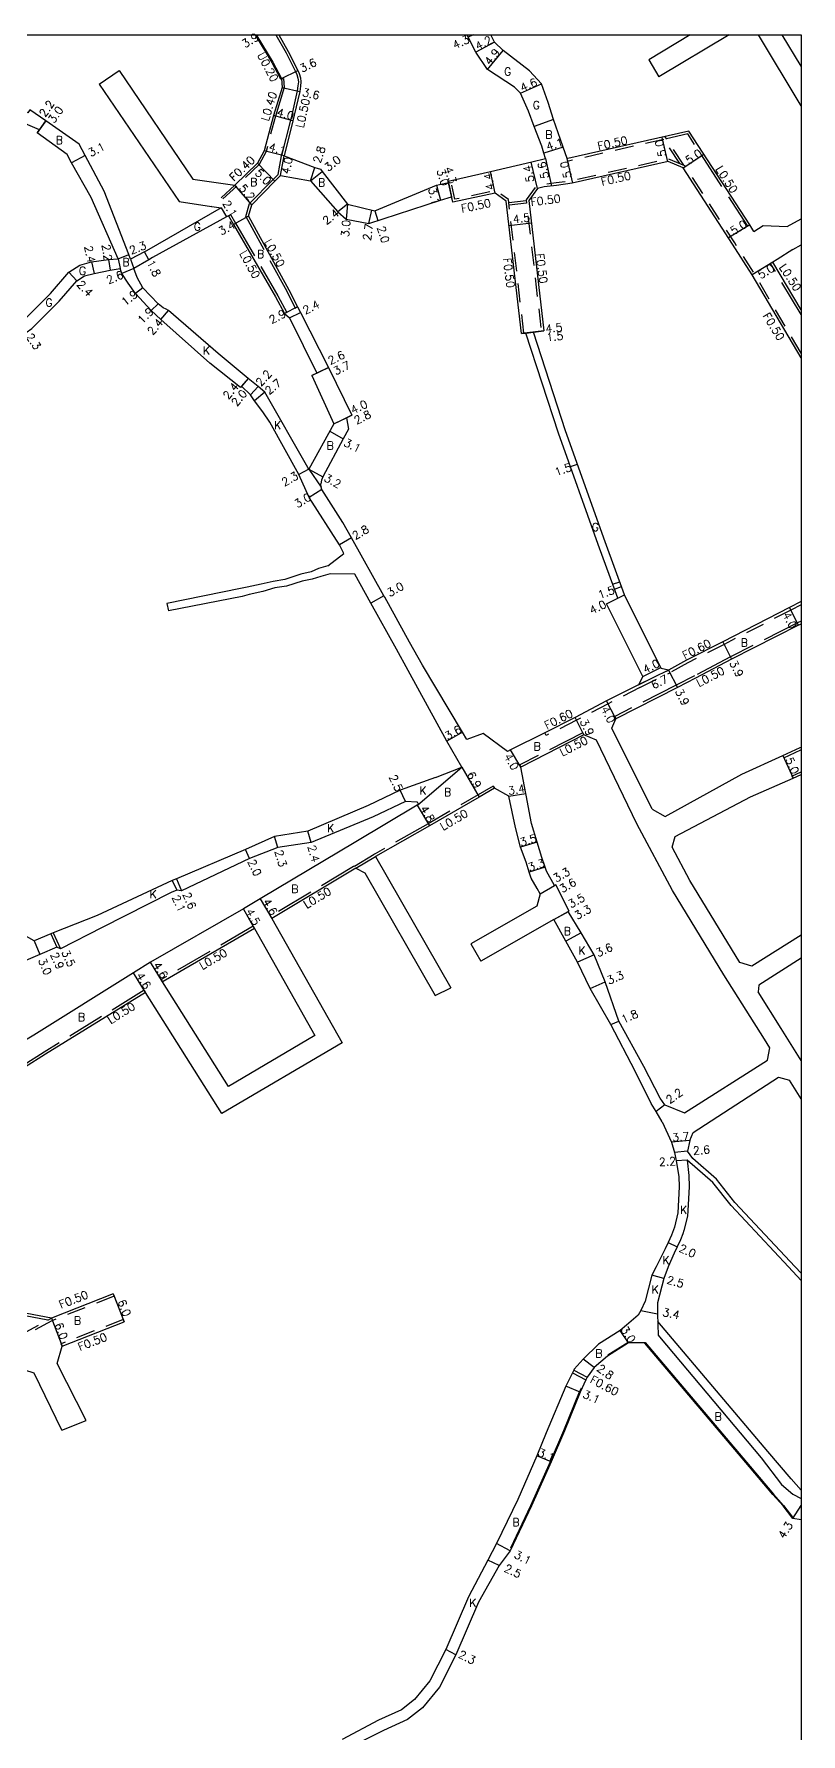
# Model space of a CAD drawing. Header units: metres. Extents: x -4000 to -3200, y -111000 to -110400.
# Drawn here: x -3353.4 to -3200, y -110739.6 to -110399.8 of the extents above; entities that cross this region are included whole.
import ezdxf

# ---------------------------------------------------------------- set-up
doc = ezdxf.new("R2010")
doc.units = ezdxf.units.M
doc.header["$LTSCALE"] = 2.5
doc.linetypes.add('22320', pattern=[2.5, 1.5, -1])
doc.linetypes.add('22330', pattern=[4, 3, -1])
for name, color, linetype in [('2101000', 7, 'Continuous'), ('2101001', 9, 'Continuous'), ('2102000', 4, 'Continuous'), ('2102001', 8, 'Continuous'), ('2231000', 4, 'Continuous'), ('2232000', 120, '22320'), ('2233000', 120, '22330'), ('6132000', 60, '61320'), ('9201100', 215, 'Continuous'), ('9201500', 222, 'Continuous'), ('9202100', 82, 'Continuous'), ('9202200', 82, 'Continuous'), ('9203500', 155, 'Continuous'), ('999', 7, 'Continuous')]:
    doc.layers.add(name, color=color, linetype=linetype)
doc.styles.add('Dm_Anotation', font='txt.shx', dxfattribs={"bigfont": 'pscdm.shx'})
doc.linetypes.add('61320', pattern='A,0,[3,dmdr.shx,S=0.25,R=0,X=0,Y=0],1.5,[3,dmdr.shx,S=0.25,R=0,X=0,Y=0]', length=1.5)

msp = doc.modelspace()

# ---------------------------------------------------------------- linework, layer by layer
at = {"layer": '2101000'}
for points in [[(-3308.92, -110400), (-3308.8, -110400.2), (-3305.63, -110405.44), (-3303.88, -110408.7), (-3303.75, -110410.49), (-3305.47, -110416.14), (-3307.35, -110423.16), (-3308.68, -110425.67), (-3313.21, -110430.02)], [(-3304.43, -110400), (-3302.52, -110403.33), (-3300.65, -110407.1), (-3300.33, -110407.74), (-3300.09, -110408.58), (-3300, -110409.38), (-3300.11, -110410.22), (-3300.24, -110411.29), (-3301.32, -110416.07), (-3301.6, -110417.17), (-3303.38, -110424.2)], [(-3251.84, -110422.27), (-3253.33, -110418.33), (-3254.51, -110415.25), (-3256.07, -110411.66), (-3257.32, -110410.47), (-3262.68, -110406.94), (-3265.01, -110403.45), (-3266.56, -110400.45), (-3266.68, -110400)], [(-3247.54, -110422.43), (-3248.08, -110420.89), (-3249.47, -110416.9), (-3250.56, -110413.53), (-3251.86, -110409.79), (-3254.28, -110407.21), (-3259.58, -110403.13), (-3261.3, -110401.47), (-3262.01, -110400)], [(-3334.09, -110444.8), (-3334.43, -110443.93), (-3339.36, -110431.24), (-3343.14, -110424.11), (-3344.36, -110421.82), (-3350.98, -110417.16), (-3354.23, -110414.97), (-3354.64, -110415.56), (-3357.56, -110414.14), (-3358.96, -110413.54)], [(-3336.57, -110444.76), (-3341.92, -110432.49), (-3345.88, -110425.57), (-3346.75, -110423.93), (-3352.71, -110419.61), (-3352.25, -110418.96), (-3358.36, -110416.41)], [(-3251.06, -110424.74), (-3251.4, -110423.66), (-3251.84, -110422.27)], [(-3246.73, -110424.74), (-3247.54, -110422.43)], [(-3303.38, -110424.2), (-3297.2, -110426.5), (-3296.06, -110426.84), (-3295.73, -110427.3), (-3290.71, -110433.87)], [(-3304.1, -110428.14), (-3305.19, -110429.25), (-3309.83, -110433.96)], [(-3304.1, -110428.14), (-3298.08, -110429.16), (-3292.61, -110435.35), (-3290.95, -110436.86), (-3286.44, -110437.69), (-3272.12, -110433.07)], [(-3290.71, -110433.87), (-3285.24, -110435.2), (-3272.91, -110430.07)], [(-3272.91, -110430.07), (-3270.48, -110429.49)], [(-3272.12, -110433.07), (-3269.92, -110432.36)], [(-3315.93, -110434.58), (-3330.86, -110443.15), (-3331.26, -110443.35), (-3334.09, -110444.8)], [(-3314.49, -110436.18), (-3314.89, -110436.4), (-3329.66, -110444.49), (-3330.44, -110444.96), (-3333.4, -110446.68)], [(-3314.49, -110436.18), (-3313.48, -110437.91), (-3305.06, -110452.39), (-3303.27, -110455.7), (-3302.26, -110456.59), (-3296.81, -110467.62), (-3297.8, -110468.1)], [(-3310.5, -110436.27), (-3309.83, -110433.96)], [(-3310.5, -110436.27), (-3302.41, -110450.98), (-3300.68, -110454.39), (-3300.11, -110455.51), (-3294.47, -110466.48)], [(-3209.43, -110439.31), (-3210.22, -110438)], [(-3364.71, -110463.44), (-3362.13, -110462.46), (-3359.31, -110461.54), (-3354.93, -110459.46), (-3353.78, -110458.68), (-3348.37, -110453.23), (-3344.79, -110449.15), (-3343.26, -110448.14), (-3341.37, -110447.68), (-3338.14, -110447.06), (-3336.15, -110446.73)], [(-3364.11, -110460.75), (-3362.74, -110460.45), (-3360.23, -110459.43), (-3356.23, -110457.56), (-3355.26, -110456.9), (-3350.07, -110451.68), (-3346.43, -110447.4), (-3344.21, -110446.02), (-3341.87, -110445.34), (-3338.46, -110444.88), (-3336.57, -110444.76)], [(-3334.52, -110449.66), (-3335.79, -110447.69), (-3336.15, -110446.73)], [(-3327.55, -110454.53), (-3328.57, -110453.78), (-3331.59, -110450.54), (-3332.73, -110448.51), (-3333.4, -110446.68)], [(-3291.4, -110503.67), (-3292.31, -110501.97), (-3298.37, -110492.46), (-3300.43, -110487.9), (-3306.22, -110477.43), (-3307.6, -110475.32), (-3309.3, -110473.15), (-3310.08, -110471.92), (-3311.85, -110470.2), (-3312.11, -110470.51), (-3318.19, -110465.6), (-3328.04, -110456.91), (-3329.92, -110455.11), (-3333.1, -110451.7), (-3334.52, -110449.66)], [(-3298.42, -110486.78), (-3298.62, -110486.46), (-3307.21, -110471.45), (-3308.58, -110470.31), (-3310.58, -110468.66), (-3316.58, -110463.69), (-3326.45, -110455.11), (-3326.95, -110454.86), (-3327.55, -110454.53)], [(-3236.66, -110512.63), (-3240.55, -110501.84), (-3248.5, -110479.63), (-3255, -110459.6)], [(-3235.31, -110511.95), (-3239.13, -110501.33), (-3247.08, -110479.14), (-3253.48, -110459.43)], [(-3294.47, -110466.48), (-3289.83, -110475.99), (-3290.91, -110476.52), (-3290.48, -110478.83), (-3291.54, -110480.74)], [(-3297.8, -110468.1), (-3293.42, -110477.75)], [(-3293.42, -110477.75), (-3298.42, -110486.78)], [(-3291.54, -110480.74), (-3295.61, -110488.32), (-3295.9, -110489.03), (-3296.04, -110489.75)], [(-3266.81, -110540.85), (-3267.67, -110539.41), (-3275.71, -110525.96), (-3278.26, -110521.37), (-3283.23, -110512.42), (-3283.4, -110512.11), (-3289.89, -110500.56), (-3291.63, -110497.47), (-3295.81, -110490.89), (-3295.97, -110490.4), (-3296.04, -110489.75)], [(-3267.81, -110546.41), (-3270.79, -110541.21), (-3278.58, -110527.09), (-3280.88, -110522.82), (-3286.02, -110513.58), (-3289.19, -110507.77)], [(-3227.96, -110526.65), (-3235.31, -110511.95)], [(-3238.88, -110513.74), (-3236.66, -110512.63)], [(-3231.64, -110528.23), (-3238.88, -110513.74)], [(-3200, -110513.27), (-3202.3, -110514.45), (-3215.66, -110521.3), (-3222.91, -110525.02)], [(-3200, -110517.77), (-3200.47, -110518.01), (-3213.88, -110524.77), (-3221.09, -110528.58), (-3224.72, -110530.44), (-3237.01, -110536.7)], [(-3222.91, -110525.02), (-3226.5, -110526.97)], [(-3232.52, -110529.92), (-3238.87, -110533.15)], [(-3238.87, -110533.15), (-3245.17, -110536.47), (-3251.24, -110539.51), (-3258.06, -110542.93), (-3258.67, -110543.24)], [(-3258.67, -110543.24), (-3263.53, -110539.62), (-3266.81, -110540.85)], [(-3243.4, -110539.95), (-3256.02, -110546.37)], [(-3203.62, -110544.03), (-3200.15, -110542.45), (-3200, -110542.38)], [(-3273.07, -110548.45), (-3280.17, -110551.01), (-3286.58, -110554.03), (-3298.61, -110559.16), (-3305.27, -110560.26), (-3311.11, -110562.83), (-3324.87, -110568.71), (-3325.72, -110569.06), (-3326.76, -110569.48), (-3340.77, -110576), (-3349.52, -110579.52), (-3349.98, -110579.71), (-3353.37, -110581.07), (-3355.97, -110579.61), (-3361.09, -110578.48), (-3369.89, -110573.54), (-3372.52, -110572.01), (-3374.39, -110570.89), (-3376.28, -110570.82), (-3377.74, -110571.03), (-3379.06, -110571.55), (-3380.31, -110572.65), (-3393.2, -110585.96)], [(-3273.07, -110548.45), (-3267.81, -110546.41)], [(-3249.27, -110570.02), (-3250.91, -110567.19), (-3251.19, -110566.34), (-3251.81, -110564.41), (-3252.73, -110561.38), (-3253.87, -110557.63), (-3254.98, -110552), (-3255.05, -110551.62), (-3256.02, -110546.37)], [(-3201.6, -110548.61), (-3200, -110547.88)], [(-3261.3, -110550.61), (-3264.38, -110552.4), (-3274.3, -110558.14), (-3285.12, -110564.23)], [(-3258.4, -110552.18), (-3261.3, -110550.61)], [(-3252.13, -110571.68), (-3252.74, -110570.63), (-3253.95, -110568.54), (-3254.33, -110567.36), (-3254.96, -110565.4), (-3256.08, -110562.39), (-3257.07, -110558.43), (-3258.4, -110552.18)], [(-3276.57, -110553.63), (-3276.56, -110553.71), (-3276.59, -110553.86), (-3276.64, -110553.93), (-3276.76, -110554.01), (-3289.04, -110561.33), (-3308.15, -110572.7), (-3311.5, -110574.7), (-3330.09, -110585.39), (-3333.49, -110587.49), (-3353.44, -110599.94), (-3357.76, -110602.57), (-3367, -110608.18)], [(-3276.57, -110553.63), (-3276.59, -110553.54), (-3276.62, -110553.47), (-3276.77, -110553.39), (-3279.11, -110553.27), (-3285.57, -110556.32), (-3297.96, -110561.47), (-3304.64, -110562.47), (-3310.29, -110564.66), (-3323.87, -110571.11), (-3324.84, -110570.96), (-3325.95, -110571.44), (-3339.72, -110578.4), (-3348.06, -110582.7), (-3348.8, -110582.36), (-3352.19, -110583.83), (-3355.94, -110585.45)], [(-3289.04, -110566.58), (-3305.79, -110576.65)], [(-3236.4, -110597.13), (-3239.13, -110589.32), (-3241.39, -110583.88), (-3243.99, -110579.53), (-3246.55, -110575.24), (-3246.38, -110575.14), (-3249.01, -110569.87), (-3249.27, -110570.02)], [(-3309.3, -110578.62), (-3327.53, -110589.21), (-3327.67, -110589.3)], [(-3238.05, -110597.85), (-3242.17, -110590.6), (-3244.67, -110585.36), (-3247, -110581.19), (-3249.44, -110576.85)], [(-3331.07, -110591.4), (-3351.08, -110603.78), (-3355.28, -110606.44), (-3364.4, -110612.33), (-3367.25, -110614.24), (-3370.22, -110616.23), (-3372.97, -110618.35)], [(-3227.74, -110617.25), (-3228.99, -110615.18), (-3229.94, -110613.61), (-3233.18, -110607.16), (-3238.05, -110597.85)], [(-3227.2, -110613.9), (-3228.15, -110612.56), (-3231.41, -110606.24), (-3236.4, -110597.13)], [(-3227.74, -110617.25), (-3225.93, -110621.33), (-3225.3, -110623.39), (-3224.94, -110625.09), (-3224.46, -110628.21), (-3224.38, -110630.27), (-3224.62, -110635.48), (-3225.31, -110638.31), (-3225.87, -110639.93), (-3226.55, -110641.41), (-3227.14, -110642.69), (-3228.95, -110646.27)], [(-3222.25, -110621.01), (-3222.71, -110623.17)], [(-3222.74, -110624.96), (-3222.42, -110628.03), (-3222.37, -110630.23), (-3222.6, -110635.09), (-3222.72, -110636.12), (-3223.42, -110639.02), (-3223.63, -110639.65), (-3224.09, -110640.84), (-3224.74, -110642.24), (-3225.35, -110643.56), (-3226.56, -110646.27)], [(-3337.54, -110651.69), (-3349.89, -110656.52), (-3354.8, -110655.6), (-3359.95, -110646.27)], [(-3228.95, -110646.27), (-3229.85, -110647.94), (-3231.18, -110653.15), (-3232, -110654.96), (-3232.57, -110655.93), (-3234.89, -110657.91), (-3236.19, -110658.96), (-3240.52, -110661.71), (-3243.58, -110664.73), (-3245.34, -110666.75), (-3245.43, -110666.93), (-3245.69, -110667.46), (-3247, -110670.11), (-3250.93, -110679.45), (-3252.81, -110684.04), (-3256.63, -110692.78), (-3260.92, -110701.58), (-3262.61, -110704.87), (-3266.52, -110712.23), (-3271.05, -110722.77), (-3274.21, -110729.03), (-3277.3, -110732.76), (-3279.88, -110734.79), (-3284.46, -110736.9), (-3291.74, -110740.75)], [(-3226.56, -110646.27), (-3227.44, -110648.61), (-3228.73, -110653.49), (-3228.67, -110655.63), (-3228.62, -110657.81), (-3228.59, -110659.9), (-3227.98, -110660.64), (-3226.92, -110661.91), (-3207.98, -110684.44), (-3203.92, -110689.8), (-3201.61, -110691.68), (-3200, -110692.57)], [(-3348.73, -110665.58), (-3347.72, -110662.12), (-3335.35, -110657.27)], [(-3200, -110690.88), (-3201.99, -110688.65), (-3206.63, -110683.15), (-3228.63, -110657.18)], [(-3200, -110696.86), (-3201.66, -110696.55), (-3203.6, -110694.06), (-3205.62, -110691.8), (-3210.3, -110686.24), (-3231.22, -110661.55), (-3234.52, -110661.45), (-3238.69, -110664.1), (-3241.34, -110666.4), (-3242.75, -110668.29), (-3242.76, -110668.32), (-3243.01, -110668.87), (-3244.16, -110671.34), (-3247.27, -110679.03), (-3249.95, -110685.26), (-3253.9, -110694.03), (-3258.18, -110703.02), (-3260.36, -110705.97), (-3264.46, -110713.27), (-3269, -110723.8), (-3272.27, -110730.3), (-3275.69, -110734.41), (-3278.66, -110736.77), (-3283.46, -110738.98), (-3290.79, -110742.62)]]:
    msp.add_lwpolyline(points, dxfattribs=at)
at = {"layer": '2101000', "color": 244, "flags": 128}
for points in [[(-3210.22, -110438), (-3222.41, -110419.24), (-3246.6, -110424.73), (-3246.73, -110424.74)], [(-3270.48, -110429.49), (-3270.53, -110429.26), (-3262.06, -110427.34), (-3253.83, -110425.39), (-3251.06, -110424.74)], [(-3200, -110464.58), (-3209.76, -110447.99), (-3213.68, -110441.85), (-3223.57, -110426.55), (-3226.58, -110425.33), (-3245.76, -110429.67), (-3248.91, -110430.1), (-3251.34, -110430.37), (-3252.71, -110430.68), (-3254.44, -110433.08), (-3251.44, -110459.19)], [(-3255.92, -110459.71), (-3258.97, -110433.21), (-3261.15, -110431.64), (-3269.59, -110433.46), (-3269.92, -110432.36)], [(-3200, -110454.93), (-3205.66, -110445.46)], [(-3255.92, -110459.71), (-3255, -110459.6)], [(-3253.48, -110459.43), (-3251.44, -110459.19)]]:
    msp.add_lwpolyline(points, dxfattribs=at)
at = {"layer": '2101000', "flags": 128}
for points in [[(-3231.64, -110528.23), (-3232.52, -110529.92)], [(-3226.5, -110526.97), (-3227.96, -110526.65)]]:
    msp.add_lwpolyline(points, dxfattribs=at)
at = {"layer": '2101001'}
for points in [[(-3337.54, -110651.69), (-3337.36, -110652.15), (-3335.53, -110656.81), (-3335.35, -110657.27)], [(-3347.8, -110678.89), (-3342.94, -110676.97)]]:
    msp.add_lwpolyline(points, dxfattribs=at)
at = {"layer": '2102000'}
for points in [[(-3222.15, -110400), (-3230.46, -110404.97)], [(-3214.36, -110400), (-3228.41, -110408.4)], [(-3200, -110414.15), (-3208.51, -110400)], [(-3200, -110406.26), (-3203.76, -110400)], [(-3340.35, -110409.88), (-3324.33, -110433.31), (-3317.86, -110434.29), (-3317.36, -110434.36), (-3315.93, -110434.58)], [(-3336.35, -110407.09), (-3321.61, -110428.87), (-3313.21, -110430.02)], [(-3202.79, -110438.29), (-3200, -110436.78)], [(-3209.43, -110439.31), (-3207.59, -110438.1), (-3202.79, -110438.29)], [(-3201.61, -110442.89), (-3204.77, -110444.9)], [(-3201.61, -110442.89), (-3200, -110441.94)], [(-3294.61, -110506.11), (-3291.4, -110503.67)], [(-3300.01, -110507.82), (-3303.19, -110508.84)], [(-3297.95, -110507.34), (-3300.01, -110507.82)], [(-3296.51, -110506.7), (-3297.95, -110507.34)], [(-3296.03, -110508.29), (-3297.78, -110508.83)], [(-3294.61, -110506.11), (-3296.51, -110506.7)], [(-3294.12, -110507.71), (-3296.03, -110508.29)], [(-3289.19, -110507.77), (-3294.12, -110507.71)], [(-3310.74, -110510.4), (-3312.08, -110510.69), (-3326.81, -110513.67)], [(-3310.33, -110511.89), (-3311.75, -110512.26), (-3326.5, -110515.13)], [(-3307.95, -110509.82), (-3310.74, -110510.4)], [(-3307.64, -110511.27), (-3310.33, -110511.89)], [(-3305.56, -110509.28), (-3307.95, -110509.82)], [(-3305.24, -110510.56), (-3307.64, -110511.27)], [(-3303.19, -110508.84), (-3305.56, -110509.28)], [(-3302.87, -110510.18), (-3305.24, -110510.56)], [(-3299.73, -110509.21), (-3302.87, -110510.18)], [(-3297.78, -110508.83), (-3299.73, -110509.21)], [(-3229.77, -110554.8), (-3237.8, -110538.61), (-3237.01, -110536.7)], [(-3206.25, -110602.5), (-3207.33, -110600.74), (-3215.4, -110587.88), (-3225.7, -110571.01), (-3232.8, -110557.69), (-3240.87, -110540.97), (-3243.4, -110539.95)], [(-3229.77, -110554.8), (-3227.18, -110556.24), (-3211.86, -110547.79), (-3203.62, -110544.03)], [(-3225.79, -110562.34), (-3225.18, -110560.22), (-3210.1, -110552.31), (-3201.6, -110548.61)], [(-3212.22, -110585.42), (-3222.23, -110569.03), (-3225.79, -110562.34)], [(-3285.12, -110564.23), (-3270.04, -110590.47)], [(-3289.04, -110566.58), (-3287.22, -110567.49), (-3273.17, -110592.05)], [(-3252.13, -110571.68), (-3252.82, -110574.17), (-3266.02, -110581.68)], [(-3305.79, -110576.65), (-3291.76, -110601.5), (-3315.81, -110615.64), (-3331.07, -110591.4)], [(-3309.3, -110578.62), (-3297.19, -110600.05), (-3314.5, -110610.22), (-3327.67, -110589.3)], [(-3249.44, -110576.85), (-3264.04, -110585.15)], [(-3200, -110579.98), (-3209.82, -110586.19), (-3212.22, -110585.42)], [(-3200, -110584.53), (-3208.43, -110589.94), (-3208.56, -110591.26)], [(-3200, -110605.04), (-3203.94, -110598.61), (-3208.56, -110591.26)], [(-3227.2, -110613.9), (-3223.32, -110615.45), (-3206.67, -110604.94), (-3206.25, -110602.5)], [(-3222.25, -110621.01), (-3221.57, -110619.4), (-3204.51, -110608.32), (-3202.3, -110608.95)], [(-3200, -110612.69), (-3202.3, -110608.95)], [(-3201.16, -110646.27), (-3213.23, -110633.38), (-3216.88, -110628.71), (-3221.63, -110624.6), (-3222.71, -110623.17)], [(-3202.53, -110646.27), (-3213.99, -110634.03), (-3217.6, -110629.41), (-3222.74, -110624.96)], [(-3200, -110648.98), (-3202.53, -110646.27)], [(-3200, -110647.51), (-3201.16, -110646.27)], [(-3353.36, -110667.49), (-3357.05, -110666.35)], [(-3347.8, -110678.89), (-3353.36, -110667.49)], [(-3342.94, -110676.97), (-3348.73, -110665.58)]]:
    msp.add_lwpolyline(points, dxfattribs=at)
at = {"layer": '2102000', "flags": 128}
msp.add_lwpolyline([(-3204.77, -110444.9), (-3205.66, -110445.46)], dxfattribs=at)
at = {"layer": '2102001'}
for points in [[(-3230.46, -110404.97), (-3228.41, -110408.4)], [(-3340.35, -110409.88), (-3336.35, -110407.09)], [(-3326.81, -110513.67), (-3326.5, -110515.13)], [(-3266.02, -110581.68), (-3264.04, -110585.15)], [(-3273.17, -110592.05), (-3270.04, -110590.47)]]:
    msp.add_lwpolyline(points, dxfattribs=at)
at = {"layer": '2231000'}
for points in [[(-3309.16, -110400), (-3308.97, -110400.31), (-3305.8, -110405.54), (-3304.07, -110408.76)], [(-3304.07, -110408.76), (-3303.88, -110408.7)]]:
    msp.add_lwpolyline(points, dxfattribs=at)
at = {"layer": '2232000'}
for points in [[(-3305.08, -110416.25), (-3306.97, -110423.31), (-3308.36, -110425.91), (-3312.84, -110430.22), (-3317.36, -110434.36)], [(-3305.08, -110416.25), (-3305.47, -110416.14)], [(-3313.21, -110430.02), (-3317.86, -110434.29)], [(-3200, -110513.94), (-3202.03, -110514.98), (-3215.38, -110521.83), (-3222.63, -110525.55), (-3226.23, -110527.51)], [(-3232.25, -110530.45), (-3238.59, -110533.69), (-3244.9, -110537.01), (-3250.96, -110540.05), (-3251.24, -110539.51)], [(-3203.62, -110544.03), (-3203.42, -110544.49)], [(-3203.42, -110544.49), (-3200, -110542.93)], [(-3201.81, -110548.15), (-3200, -110547.33)], [(-3201.81, -110548.15), (-3201.6, -110548.61)], [(-3337.54, -110651.69), (-3337.36, -110652.15), (-3349.84, -110657.04)], [(-3361.96, -110663.06), (-3361.3, -110662.7), (-3350.59, -110656.9), (-3349.89, -110656.52)], [(-3349.84, -110657.04), (-3361.56, -110663.41)], [(-3335.35, -110657.27), (-3335.53, -110656.81), (-3347.91, -110661.64)], [(-3347.72, -110662.12), (-3347.91, -110661.64)], [(-3245.69, -110667.46), (-3243.01, -110668.87)], [(-3245.43, -110666.93), (-3242.76, -110668.32)]]:
    msp.add_lwpolyline(points, dxfattribs=at)
at = {"layer": '2232000', "color": 244}
for points in [[(-3224.25, -110425.74), (-3227.41, -110420.89), (-3246.51, -110425.22), (-3246.66, -110425.24), (-3246.73, -110424.74)], [(-3223.43, -110426.07), (-3227.17, -110420.35)], [(-3254.94, -110433.14), (-3258.43, -110433.54)], [(-3254.88, -110433.63), (-3258.37, -110434.04)]]:
    msp.add_lwpolyline(points, dxfattribs=at)
at = {"layer": '2232000', "color": 244, "flags": 128}
for points in [[(-3200, -110463.6), (-3209.33, -110447.73), (-3213.26, -110441.58), (-3223.24, -110426.15), (-3226.54, -110424.8), (-3245.85, -110429.18), (-3248.97, -110429.6), (-3251.42, -110429.88), (-3253.01, -110430.23), (-3254.96, -110432.95), (-3251.93, -110459.25)], [(-3269.59, -110433.46), (-3270.48, -110429.49)], [(-3255.42, -110459.65), (-3258.5, -110432.93), (-3261.04, -110431.11), (-3269.21, -110432.87), (-3270.04, -110429.15)]]:
    msp.add_lwpolyline(points, dxfattribs=at)
at = {"layer": '2232000', "flags": 128}
for points in [[(-3232.52, -110529.92), (-3226.5, -110526.97)], [(-3232.25, -110530.45), (-3226.23, -110527.51)]]:
    msp.add_lwpolyline(points, dxfattribs=at)
at = {"layer": '2233000'}
for points in [[(-3305, -110400), (-3302.96, -110403.56), (-3301.1, -110407.32), (-3300.8, -110407.92), (-3300.59, -110408.68), (-3300.5, -110409.37), (-3300.61, -110410.15), (-3300.74, -110411.2), (-3301.81, -110415.95), (-3302.09, -110417.04), (-3303.87, -110424.08)], [(-3303.88, -110408.7), (-3303.48, -110408.69), (-3303.35, -110410.54), (-3305.08, -110416.25)], [(-3304.56, -110427.9), (-3303.88, -110424.16), (-3303.87, -110424.08)], [(-3304.1, -110428.14), (-3303.38, -110424.2)], [(-3304.56, -110427.9), (-3305.55, -110428.9), (-3310.27, -110433.7)], [(-3311.04, -110436.33), (-3310.27, -110433.7)], [(-3314.49, -110436.18), (-3314.05, -110435.92)], [(-3314.05, -110435.92), (-3313.05, -110437.65), (-3304.63, -110452.14), (-3302.82, -110455.47)], [(-3311.04, -110436.33), (-3302.85, -110451.21), (-3301.13, -110454.61), (-3300.68, -110454.39)], [(-3302.82, -110455.47), (-3303.27, -110455.7)], [(-3200, -110517.2), (-3200.7, -110517.56), (-3214.11, -110524.32), (-3221.32, -110528.13), (-3224.95, -110530), (-3237.24, -110536.25)], [(-3237.24, -110536.25), (-3237.01, -110536.7)], [(-3243.63, -110539.5), (-3256.25, -110545.93)], [(-3243.63, -110539.5), (-3243.4, -110539.95)], [(-3256.25, -110545.93), (-3256.02, -110546.37)], [(-3261.55, -110550.18), (-3274.55, -110557.71), (-3285.17, -110563.68), (-3285.38, -110563.8)], [(-3261.55, -110550.18), (-3261.3, -110550.61)], [(-3289.29, -110566.15), (-3289.46, -110566.25), (-3306.05, -110576.22)], [(-3289.29, -110566.15), (-3285.38, -110563.8)], [(-3289.04, -110566.58), (-3285.12, -110564.23)], [(-3306.05, -110576.22), (-3305.79, -110576.65)], [(-3309.55, -110578.19), (-3327.79, -110588.78), (-3327.94, -110588.87)], [(-3309.55, -110578.19), (-3309.3, -110578.62)], [(-3327.94, -110588.87), (-3327.67, -110589.3)], [(-3331.34, -110590.98), (-3351.35, -110603.35), (-3355.55, -110606.02), (-3364.67, -110611.91), (-3367.53, -110613.82)], [(-3331.34, -110590.98), (-3331.07, -110591.4)], [(-3350.59, -110656.9), (-3355.13, -110656.05), (-3360.53, -110646.27)]]:
    msp.add_lwpolyline(points, dxfattribs=at)
at = {"layer": '2233000', "color": 244, "flags": 128}
msp.add_lwpolyline([(-3210.22, -110438), (-3210.65, -110438.26), (-3222.64, -110419.81), (-3226.89, -110420.77)], dxfattribs=at)
at = {"layer": '2233000', "color": 244}
msp.add_lwpolyline([(-3200, -110455.9), (-3206.09, -110445.72), (-3205.66, -110445.46)], dxfattribs=at)
at = {"layer": '6132000'}
for points in [[(-3238.6, -110663.86), (-3234.56, -110661.3), (-3231.15, -110661.4), (-3210.18, -110686.15), (-3205.51, -110691.7), (-3203.48, -110693.96), (-3201.68, -110696.28)], [(-3258.05, -110702.41), (-3254.04, -110693.97), (-3250.09, -110685.2), (-3247.41, -110678.97), (-3244.29, -110671.28), (-3243.9, -110670.44)]]:
    msp.add_lwpolyline(points, dxfattribs=at)
at = {"layer": '9201100'}
for points in [[(-3308.8, -110400.2), (-3308.48, -110400)], [(-3265.58, -110400), (-3266.56, -110400.45)], [(-3261.3, -110401.47), (-3265.01, -110403.45)], [(-3262.68, -110406.94), (-3259.58, -110403.13)], [(-3303.88, -110408.7), (-3300.65, -110407.1)], [(-3256.07, -110411.66), (-3251.86, -110409.79)], [(-3303.75, -110410.49), (-3300.24, -110411.29)], [(-3301.6, -110417.17), (-3305.47, -110416.14)], [(-3350.98, -110417.16), (-3352.71, -110419.61)], [(-3352.25, -110418.96), (-3350.98, -110417.16)], [(-3303.38, -110424.2), (-3307.35, -110423.16)], [(-3343.14, -110424.11), (-3345.88, -110425.57)], [(-3308.68, -110425.67), (-3305.19, -110429.25)], [(-3304.1, -110428.14), (-3303.38, -110424.2)], [(-3298.08, -110429.16), (-3297.2, -110426.5)], [(-3309.83, -110433.96), (-3313.21, -110430.02)], [(-3298.08, -110429.16), (-3295.73, -110427.3)], [(-3272.91, -110430.07), (-3272.12, -110433.07)], [(-3290.71, -110433.87), (-3292.61, -110435.35)], [(-3290.71, -110433.87), (-3290.95, -110436.86)], [(-3315.93, -110434.58), (-3314.89, -110436.4)], [(-3310.5, -110436.27), (-3313.48, -110437.91)], [(-3286.44, -110437.69), (-3285.8, -110435.06)], [(-3285.24, -110435.2), (-3284.63, -110437.1)], [(-3336.57, -110444.76), (-3334.43, -110443.93)], [(-3330.44, -110444.96), (-3331.26, -110443.35)], [(-3346.43, -110447.4), (-3344.79, -110449.15)], [(-3341.87, -110445.34), (-3341.37, -110447.68)], [(-3338.46, -110444.88), (-3338.14, -110447.06)], [(-3333.4, -110446.68), (-3335.79, -110447.69)], [(-3331.59, -110450.54), (-3333.1, -110451.7)], [(-3328.57, -110453.78), (-3329.92, -110455.11)], [(-3328.04, -110456.91), (-3326.45, -110455.11)], [(-3300.68, -110454.39), (-3303.27, -110455.7)], [(-3302.26, -110456.59), (-3300.11, -110455.51)], [(-3297.8, -110468.1), (-3294.47, -110466.48)], [(-3294.47, -110466.48), (-3296.81, -110467.62)], [(-3310.58, -110468.66), (-3312.11, -110470.51)], [(-3310.58, -110468.66), (-3311.85, -110470.2)], [(-3308.58, -110470.31), (-3310.08, -110471.92)], [(-3307.21, -110471.45), (-3309.3, -110473.15)], [(-3293.42, -110477.75), (-3289.83, -110475.99)], [(-3293.42, -110477.75), (-3290.91, -110476.52)], [(-3294.25, -110479.24), (-3291.54, -110480.74)], [(-3298.42, -110486.78), (-3300.43, -110487.9)], [(-3298.42, -110486.78), (-3295.61, -110488.32)], [(-3246.11, -110486.31), (-3244.69, -110485.81)], [(-3295.81, -110490.89), (-3298.37, -110492.46)], [(-3289.89, -110500.56), (-3292.31, -110501.97)], [(-3237.32, -110510.78), (-3235.91, -110510.27)], [(-3283.4, -110512.11), (-3286.02, -110513.58)], [(-3200.47, -110518.01), (-3202.3, -110514.45)], [(-3215.66, -110521.3), (-3213.88, -110524.77)], [(-3226.5, -110526.97), (-3224.72, -110530.44)], [(-3237.01, -110536.7), (-3238.87, -110533.15)], [(-3243.4, -110539.95), (-3245.17, -110536.47)], [(-3267.67, -110539.41), (-3270.79, -110541.21)], [(-3256.02, -110546.37), (-3258.06, -110542.93)], [(-3203.62, -110544.03), (-3201.6, -110548.61)], [(-3267.81, -110546.41), (-3264.38, -110552.4)], [(-3279.11, -110553.27), (-3280.17, -110551.01)], [(-3258.4, -110552.18), (-3255.05, -110551.62)], [(-3276.76, -110554.01), (-3274.3, -110558.14)], [(-3297.96, -110561.47), (-3298.61, -110559.16)], [(-3310.29, -110564.66), (-3311.11, -110562.83)], [(-3304.64, -110562.47), (-3305.27, -110560.26)], [(-3252.73, -110561.38), (-3256.08, -110562.39)], [(-3251.19, -110566.34), (-3254.33, -110567.36)], [(-3325.72, -110569.06), (-3324.84, -110570.96)], [(-3324.87, -110568.71), (-3323.87, -110571.11)], [(-3308.15, -110572.7), (-3305.79, -110576.65)], [(-3252.13, -110571.68), (-3249.01, -110569.87)], [(-3252.13, -110571.68), (-3249.27, -110570.02)], [(-3309.3, -110578.62), (-3311.5, -110574.7)], [(-3249.44, -110576.85), (-3246.38, -110575.14)], [(-3249.44, -110576.85), (-3246.55, -110575.24)], [(-3349.98, -110579.71), (-3348.8, -110582.36)], [(-3349.52, -110579.52), (-3348.06, -110582.7)], [(-3353.37, -110581.07), (-3352.19, -110583.83)], [(-3327.67, -110589.3), (-3330.09, -110585.39)], [(-3241.39, -110583.88), (-3244.67, -110585.36)], [(-3331.07, -110591.4), (-3333.49, -110587.49)], [(-3242.17, -110590.6), (-3239.13, -110589.32)], [(-3238.05, -110597.85), (-3236.4, -110597.13)], [(-3227.2, -110613.9), (-3228.99, -110615.18)], [(-3222.25, -110621.01), (-3225.93, -110621.33)], [(-3222.71, -110623.17), (-3225.3, -110623.39)], [(-3222.74, -110624.96), (-3224.94, -110625.09)], [(-3226.55, -110641.41), (-3224.74, -110642.24)], [(-3227.44, -110648.61), (-3229.85, -110647.94)], [(-3337.54, -110651.69), (-3335.35, -110657.27)], [(-3349.89, -110656.52), (-3347.72, -110662.12)], [(-3232, -110654.96), (-3228.67, -110655.63)], [(-3234.52, -110661.45), (-3236.19, -110658.96)], [(-3241.34, -110666.4), (-3243.58, -110664.73)], [(-3244.16, -110671.34), (-3247, -110670.11)], [(-3249.95, -110685.26), (-3252.81, -110684.04)], [(-3201.66, -110696.55), (-3200, -110693.98)], [(-3258.18, -110703.02), (-3260.92, -110701.58)], [(-3260.36, -110705.97), (-3262.61, -110704.87)], [(-3269, -110723.8), (-3271.05, -110722.77)]]:
    msp.add_lwpolyline(points, dxfattribs=at)
at = {"layer": '9201100', "flags": 128}
for points in [[(-3247.54, -110422.43), (-3251.4, -110423.66)], [(-3238.88, -110513.74), (-3235.31, -110511.95)], [(-3226.5, -110526.97), (-3232.52, -110529.92)], [(-3231.64, -110528.23), (-3228.06, -110526.44)]]:
    msp.add_lwpolyline(points, dxfattribs=at)
at = {"layer": '9201100', "color": 244, "flags": 128}
for points in [[(-3226.65, -110425.36), (-3227.76, -110420.48)], [(-3252.71, -110430.68), (-3253.95, -110425.42)], [(-3251.06, -110424.74), (-3249.91, -110430.22)], [(-3245.62, -110429.64), (-3246.73, -110424.74)], [(-3223.57, -110426.55), (-3219.42, -110423.85)], [(-3269.59, -110433.46), (-3270.53, -110429.26)], [(-3270.48, -110429.49), (-3269.92, -110432.36)], [(-3261.15, -110431.64), (-3262.06, -110427.34)], [(-3253.92, -110437.65), (-3258.4, -110438.16)], [(-3251.44, -110459.19), (-3255.92, -110459.71)], [(-3253.48, -110459.43), (-3255, -110459.6)]]:
    msp.add_lwpolyline(points, dxfattribs=at)
at = {"layer": '9201100', "color": 244}
for points in [[(-3210.22, -110438), (-3214.51, -110440.57)], [(-3205.66, -110445.46), (-3209.79, -110447.94)]]:
    msp.add_lwpolyline(points, dxfattribs=at)
at = {"layer": '9202200'}
for points in [[(-3249.47, -110416.9), (-3253.33, -110418.33)], [(-3304.1, -110428.14), (-3303.38, -110424.2)], [(-3315.93, -110434.58), (-3314.89, -110436.4)], [(-3336.57, -110444.76), (-3336.15, -110446.73)], [(-3333.4, -110446.68), (-3335.79, -110447.69)], [(-3334.09, -110444.8), (-3333.4, -110446.68)], [(-3298.42, -110486.78), (-3295.97, -110490.4)], [(-3237.67, -110509.82), (-3236.26, -110509.32)], [(-3276.64, -110553.93), (-3267.81, -110546.41)], [(-3243.99, -110579.53), (-3247, -110581.19)], [(-3232, -110654.96), (-3228.67, -110655.63)], [(-3260.36, -110705.97), (-3262.61, -110704.87)]]:
    msp.add_lwpolyline(points, dxfattribs=at)
at = {"layer": '9202200', "flags": 128}
msp.add_lwpolyline([(-3255, -110459.6), (-3253.48, -110459.43)], dxfattribs=at)
at = {"layer": '999'}
msp.add_lwpolyline([(-4000, -110400), (-3200, -110400), (-3200, -111000), (-4000, -111000)], close=True, dxfattribs=at)

# ---------------------------------------------------------------- texts
at = {"layer": '9201500', "style": 'Dm_Anotation'}
for s, rotation, p in [('3.9', 32.0295, (-3311.16, -110402.68)), ('4.3', 24.8579, (-3269.2, -110402.88)), ('4.2', 28.0739, (-3264.61, -110403.12)), ('4.9', 50.8903, (-3262.22, -110406.21)), ('3.6', 26.3441, (-3299.76, -110407.55)), ('4.6', 23.957, (-3255.7, -110411.4)), ('2.2', 54.8648, (-3351.17, -110416.58)), ('3.6', 347.2625, (-3299.83, -110412.2)), ('3.0', 54.8648, (-3349.37, -110417.8)), ('4.0', 345.1194, (-3304.96, -110416.17)), ('3.1', 27.9421, (-3342.01, -110424.42)), ('4.1', 345.3402, (-3306.57, -110423.13)), ('2.8', 71.764, (-3296.13, -110425.8)), ('4.1', 17.5869, (-3250.63, -110423.15)), ('5.0', 314.1866, (-3309.31, -110427.7)), ('4.0', 79.727, (-3302.28, -110427.97)), ('3.0', 38.2854, (-3294.52, -110427.37)), ('5.2', 310.6204, (-3312.49, -110430.71)), ('2.1', 299.8833, (-3315.72, -110433.63)), ('3.1', 284.6653, (-3274.57, -110430.79)), ('2.4', 37.9479, (-3294.89, -110438.04)), ('3.0', 85.563, (-3290.39, -110440.46)), ('3.4', 28.7949, (-3315.93, -110440.13)), ('2.7', 81.5439, (-3286.06, -110441.23)), ('2.0', 286.5021, (-3284.78, -110438.49)), ('2.4', 282.0651, (-3343.34, -110442.32)), ('2.2', 278.3525, (-3339.81, -110441.94)), ('2.3', 21.2474, (-3333.92, -110443.94)), ('2.6', 22.8905, (-3338.48, -110449.87)), ('1.8', 296.9488, (-3330.91, -110445.49)), ('2.4', 313.1641, (-3344.93, -110449.97)), ('1.9', 37.5551, (-3335.17, -110454.26)), ('2.4', 26.5418, (-3299.12, -110455.92)), ('1.9', 44.5395, (-3331.74, -110457.88)), ('2.4', 48.6006, (-3329.68, -110460.14)), ('2.9', 26.9149, (-3305.86, -110457.81)), ('2.3', 304.2433, (-3355.08, -110460.31)), ('2.6', 25.9746, (-3294.12, -110465.98)), ('2.2', 47.0315, (-3308.03, -110470.38)), ('3.7', 25.9746, (-3293.03, -110468.05)), ('2.4', 50.3743, (-3314.52, -110473)), ('2.0', 50.3743, (-3312.84, -110474.38)), ('2.7', 39.2159, (-3306.39, -110472.03)), ('4.0', 25.9746, (-3289.57, -110475.86)), ('2.8', 25.9746, (-3288.88, -110477.9)), ('3.1', 333.4978, (-3291.6, -110482.04)), ('2.3', 29.1607, (-3303.31, -110490.28)), ('3.2', 331.2155, (-3295.53, -110489.05)), ('1.5', 19.7019, (-3248.93, -110488.21)), ('3.0', 31.5207, (-3300.69, -110494.62)), ('2.8', 30.2181, (-3289.16, -110501)), ('3.0', 29.2854, (-3282.23, -110512.37)), ('1.5', 19.8218, (-3240.29, -110512.78)), ('4.0', 26.551, (-3241.81, -110515.89)), ('4.0', 297.1458, (-3203.72, -110515.84)), ('4.0', 26.551, (-3231.14, -110527.7)), ('3.9', 297.1482, (-3214.38, -110525.53)), ('6.7', 26.0964, (-3229.48, -110530.81)), ('3.9', 297.1116, (-3225.23, -110531.21)), ('4.0', 297.6707, (-3240.05, -110534.74)), ('3.6', 29.9722, (-3270.67, -110541.02)), ('3.9', 296.9961, (-3244.28, -110537.24)), ('4.0', 300.624, (-3259.45, -110544.24)), ('5.0', 293.8374, (-3203.17, -110544.82)), ('2.5', 295.1281, (-3282.43, -110548.33)), ('6.9', 299.8224, (-3266.88, -110547.83)), ('3.4', 9.5171, (-3258.46, -110551.92)), ('4.8', 300.7628, (-3276.26, -110554.65)), ('2.4', 285.5861, (-3298.68, -110562.21)), ('3.5', 16.8568, (-3255.97, -110562.25)), ('2.0', 294.1788, (-3310.67, -110565.23)), ('2.3', 285.9265, (-3305.25, -110563.18)), ('3.3', 17.9255, (-3254.31, -110567.25)), ('3.3', 30.0984, (-3248.96, -110569.46)), ('3.6', 30.0984, (-3247.74, -110571.57)), ('2.1', 294.7051, (-3325.85, -110572.41)), ('2.6', 292.6181, (-3323.67, -110571.79)), ('4.6', 300.8586, (-3307.71, -110573.25)), ('3.5', 29.1872, (-3246.01, -110574.62)), ('4.5', 299.2405, (-3311.09, -110575.21)), ('3.3', 29.1872, (-3244.73, -110576.9)), ('3.5', 294.6994, (-3347.93, -110583.36)), ('3.6', 24.3626, (-3240.59, -110584.36)), ('3.0', 293.1397, (-3352.57, -110584.98)), ('2.9', 294.0615, (-3350.15, -110583.84)), ('4.6', 301.7331, (-3329.64, -110585.93)), ('4.6', 301.7331, (-3333.04, -110588.03)), ('3.3', 22.7994, (-3238.41, -110589.86)), ('1.8', 23.6023, (-3235.52, -110597.63)), ('2.2', 35.3133, (-3226.28, -110613.74)), ('3.7', 4.9269, (-3225.69, -110621.21)), ('2.6', 4.8569, (-3221.55, -110623.87)), ('2.2', 3.5442, (-3228.37, -110626.12)), ('2.0', 335.2805, (-3224.58, -110643.09)), ('2.5', 344.5636, (-3226.99, -110649.57)), ('6.0', 291.39, (-3336.69, -110653.18)), ('3.4', 348.6393, (-3227.8, -110656.06)), ('6.0', 291.195, (-3349.29, -110657.79)), ('3.0', 303.7412, (-3236.16, -110658.82)), ('2.8', 323.287, (-3240.97, -110666.87)), ('3.1', 336.6125, (-3243.78, -110672.31)), ('3.1', 336.8495, (-3252.81, -110683.93)), ('4.3', 57.1951, (-3203.38, -110700.76)), ('3.1', 332.2376, (-3257.53, -110704.29)), ('2.5', 333.8415, (-3259.51, -110707.05)), ('2.3', 333.2393, (-3268.66, -110724.26))]:
    msp.add_text(s, height=1.6, rotation=rotation, dxfattribs=at).set_placement(p)
at = {"layer": '9201500', "color": 244, "style": 'Dm_Anotation'}
for s, rotation, p in [('5.0', 102.7982, (-3226.91, -110424.15)), ('5.0', 33.7608, (-3222.44, -110425.94)), ('3.0', 286.8093, (-3272.88, -110427.07)), ('4.3', 286.8093, (-3271.32, -110426.63)), ('5.4', 101.7041, (-3253.32, -110429.28)), ('5.6', 102.7982, (-3250.36, -110428.55)), ('5.0', 102.7982, (-3245.85, -110428.42)), ('4.4', 100.8082, (-3261.26, -110430.86)), ('4.5', 5.8898, (-3257.52, -110437.64)), ('5.0', 31.5322, (-3213.54, -110440.07)), ('5.0', 31.5322, (-3208.05, -110448.86)), ('4.5', 5.8898, (-3251.04, -110459.55)), ('1.5', 5.8898, (-3250.85, -110461.25))]:
    msp.add_text(s, height=1.6, rotation=rotation, dxfattribs=at).set_placement(p)
at = {"layer": '9202100', "style": 'Dm_Anotation'}
for s, p in [('G', (-3259.39, -110408.14)), ('G', (-3253.66, -110414.83)), ('B', (-3349.01, -110421.84)), ('B', (-3251.15, -110420.74)), ('B', (-3310.15, -110430.22)), ('B', (-3296.56, -110430.3)), ('G', (-3321.42, -110439.13)), ('B', (-3308.77, -110444.6)), ('G', (-3344.4, -110447.96)), ('B', (-3335.71, -110446.23)), ('G', (-3351.1, -110454.32)), ('K', (-3319.61, -110463.87)), ('K', (-3305.39, -110478.79)), ('B', (-3294.87, -110482.9)), ('G', (-3241.83, -110499.18)), ('B', (-3212.04, -110522.29)), ('B', (-3253.47, -110543.02)), ('K', (-3276.29, -110551.87)), ('B', (-3271.39, -110552.18)), ('K', (-3294.77, -110559.38)), ('K', (-3330.26, -110572.6)), ('B', (-3301.94, -110571.52)), ('B', (-3247.44, -110579.95)), ('K', (-3244.5, -110583.86)), ('B', (-3344.59, -110597.16)), ('K', (-3224.18, -110635.64)), ('K', (-3227.71, -110645.73)), ('K', (-3229.88, -110651.59)), ('B', (-3345.39, -110657.81)), ('B', (-3241.14, -110664.37)), ('B', (-3217.29, -110676.99)), ('B', (-3257.73, -110698.13)), ('K', (-3266.34, -110714.23))]:
    msp.add_text(s, height=1.6, dxfattribs=at).set_placement(p)
at = {"layer": '9203500', "style": 'Dm_Anotation'}
for s, rotation, p in [('U0.20', 298.2766, (-3308.82, -110404.01)), ('L0.40', 73.1127, (-3306.49, -110417.37)), ('L0.50', 77.2504, (-3299.51, -110418.73)), ('F0.40', 43.8032, (-3313.39, -110429.38)), ('L0.50', 298.8047, (-3312.34, -110443.66)), ('L0.50', 298.8047, (-3307.41, -110441.37)), ('F0.60', 27.1469, (-3223.18, -110524.89)), ('L0.50', 27.8535, (-3220.38, -110530.39)), ('F0.60', 26.6062, (-3250.83, -110538.88)), ('L0.50', 26.9713, (-3247.77, -110544.25)), ('L0.50', 30.0795, (-3271.57, -110559.08)), ('L0.50', 31.0206, (-3298.87, -110574.71)), ('L0.50', 30.1468, (-3319.74, -110586.94)), ('L0.50', 31.7352, (-3338.04, -110597.77)), ('F0.50', 21.3815, (-3347.99, -110654.64)), ('F0.50', 21.3847, (-3344.21, -110663.09)), ('F0.60', 332.3664, (-3242.35, -110669.33))]:
    msp.add_text(s, height=1.6, rotation=rotation, dxfattribs=at).set_placement(p)
at = {"layer": '9203500', "color": 244, "style": 'Dm_Anotation'}
for s, rotation, p in [('F0.50', 12.3447, (-3240.47, -110423.07)), ('L0.50', 303.1042, (-3217.15, -110426.84)), ('F0.50', 12.979, (-3239.77, -110430.18)), ('F0.50', 11.3511, (-3267.8, -110435.53)), ('F0.50', 7.5266, (-3253.98, -110434.24)), ('F0.50', 277.2626, (-3253.03, -110443.79)), ('F0.50', 277.2626, (-3259.58, -110444.68)), ('L0.50', 303.1042, (-3204.45, -110446.44)), ('F0.50', 301.5843, (-3207.72, -110456.14))]:
    msp.add_text(s, height=1.6, rotation=rotation, dxfattribs=at).set_placement(p)

doc.saveas('drawing.dxf')
